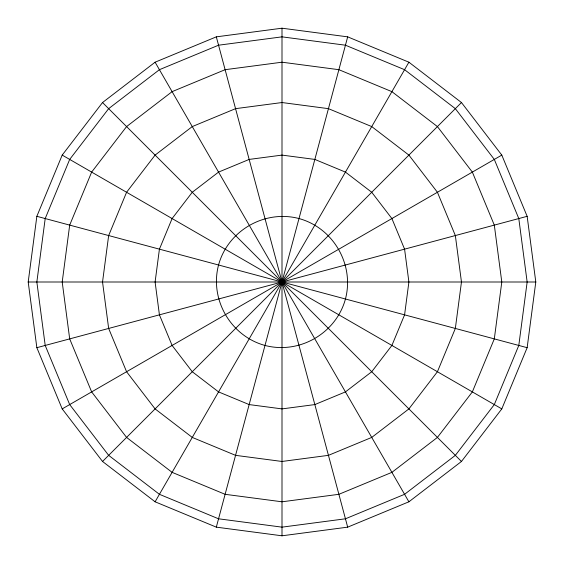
<?xml version="1.0" encoding="UTF-8"?>
<svg xmlns="http://www.w3.org/2000/svg" width="564" height="564" viewBox="0 0 564 564"><rect width="100%" height="100%" fill="white"/><g stroke="black" fill="none" stroke-linecap="round" stroke-linejoin="round"><path stroke-width="0.85" d="M28.2 282L36.85 216.315L62.202 155.1L102.535 102.535L155.1 62.202L216.315 36.85L282 28.2L347.685 36.85L408.9 62.202L461.465 102.535L501.798 155.1L527.15 216.315L535.8 282L527.15 347.685L501.798 408.9L461.465 461.465L408.9 501.798L347.685 527.15L282 535.8L216.315 527.15L155.1 501.798L102.535 461.465L62.202 408.9L36.85 347.685L28.2 282L535.8 282M216.315 527.15L347.685 36.85M155.1 501.798L408.9 62.202M102.535 461.465L461.465 102.535M62.202 408.9L501.798 155.1M36.85 347.685L527.15 216.315M36.85 216.315L527.15 347.685M62.202 155.1L501.798 408.9M102.535 102.535L461.465 461.465M155.1 62.202L408.9 501.798M216.315 36.85L347.685 527.15M282 28.2L282 535.8M45.205 218.55L36.85 282L45.205 345.45L69.689 404.578L108.655 455.345L159.422 494.311L218.55 518.795L282 527.15L345.45 518.795L404.578 494.311L455.345 455.345L494.311 404.578L518.795 345.45L527.15 282L518.795 218.55L494.311 159.422L455.345 108.655L404.578 69.689L345.45 45.205L282 36.85L218.55 45.205L159.422 69.689L108.655 108.655L69.689 159.422L45.205 218.55M69.689 225.114L62.202 282L69.689 338.886L91.65 391.895L126.583 437.417L172.105 472.35L225.114 494.311L282 501.798L338.886 494.311L391.895 472.35L437.417 437.417L472.35 391.895L494.311 338.886L501.798 282L494.311 225.114L472.35 172.105L437.417 126.583L391.895 91.65L338.886 69.689L282 62.202L225.114 69.689L172.105 91.65L126.583 126.583L91.65 172.105L69.689 225.114M108.655 235.555L102.535 282L108.655 328.445L126.583 371.732L155.1 408.9L192.268 437.417L235.555 455.345L282 461.465L328.445 455.345L371.732 437.417L408.9 408.9L437.417 371.732L455.345 328.445L461.465 282L455.345 235.555L437.417 192.268L408.9 155.1L371.732 126.583L328.445 108.655L282 102.535L235.555 108.655L192.268 126.583L155.1 155.1L126.583 192.268L108.655 235.555M159.422 249.154L155.1 282L159.422 314.846L172.105 345.45L192.268 371.732L218.55 391.895L249.154 404.578L282 408.9L314.846 404.578L345.45 391.895L371.732 371.732L391.895 345.45L404.578 314.846L408.9 282L404.578 249.154L391.895 218.55L371.732 192.268L345.45 172.105L314.846 159.422L282 155.1L249.154 159.422L218.55 172.105L192.268 192.268L172.105 218.55L159.422 249.154M218.55 264.995C209.448 299.399 230.662 336.13 264.995 345.45C299.399 354.552 336.13 333.338 345.45 299.005C354.552 264.601 333.338 227.87 299.005 218.55C264.601 209.448 227.87 230.662 218.55 264.995"/></g></svg>
